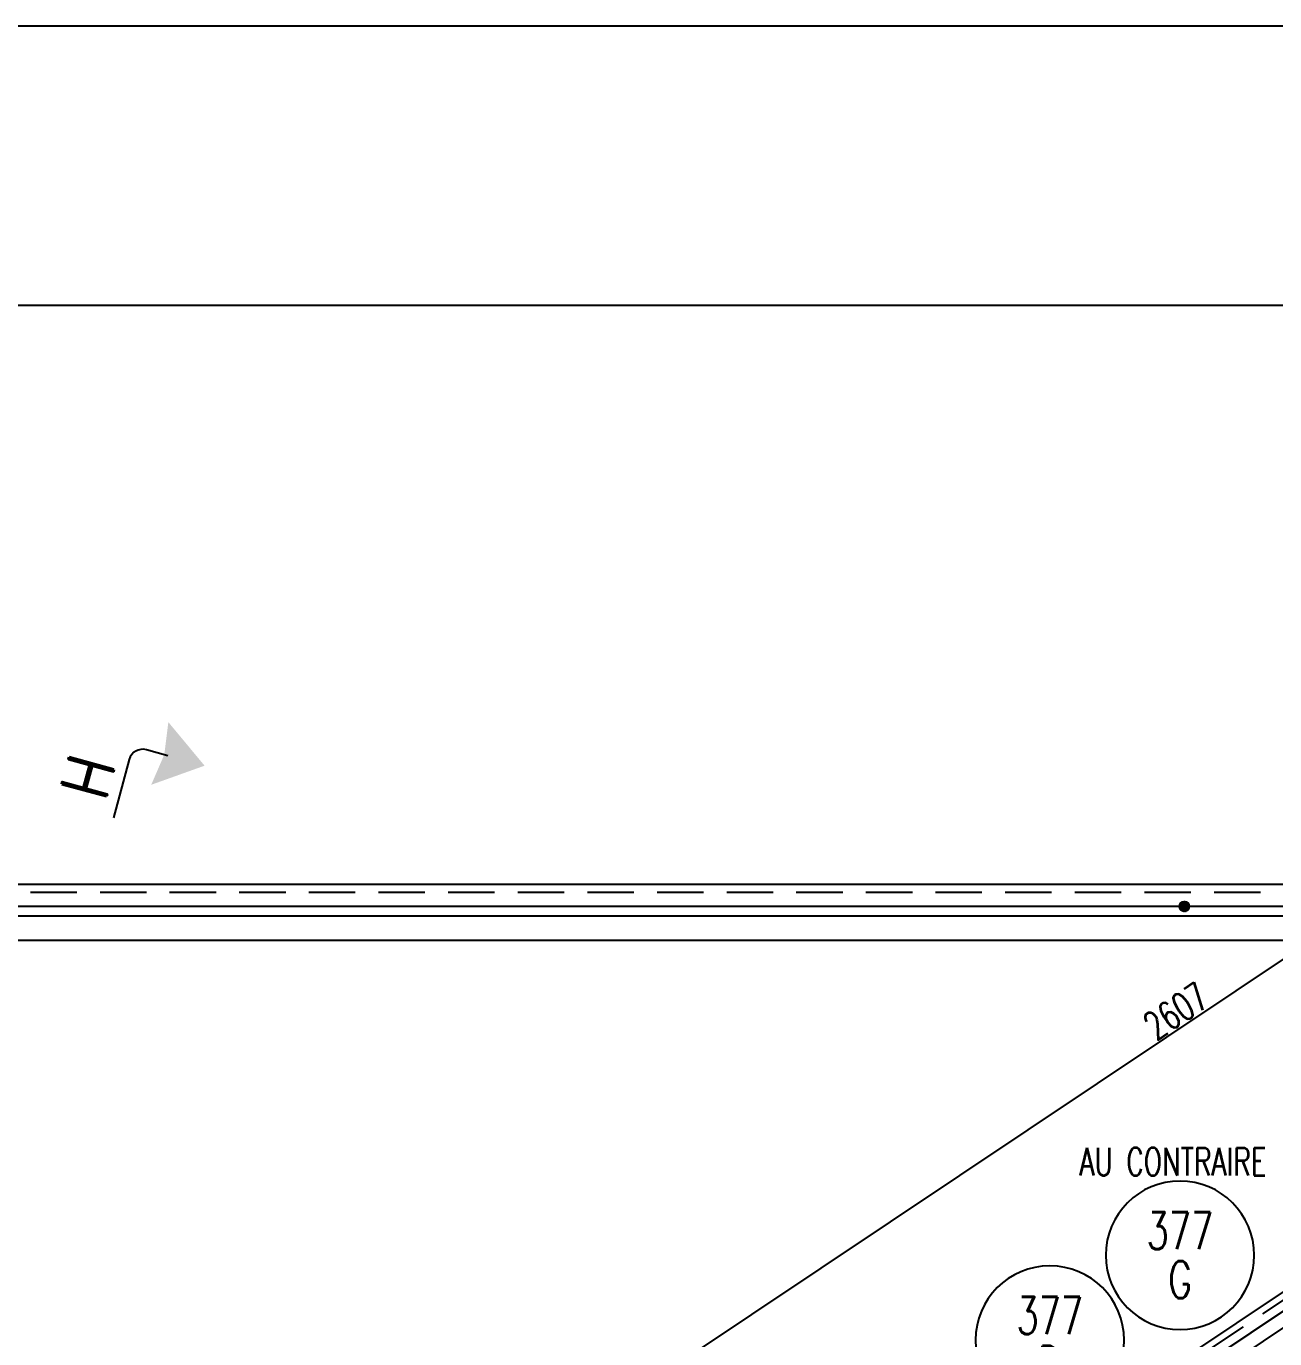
# Model space of a CAD drawing. Extents: x 512494 to 528714, y -34108 to -22628.
# Drawn here: x 520833 to 523523, y -25457 to -22628 of the extents above; entities that cross this region are included whole.
import ezdxf
from ezdxf.enums import TextEntityAlignment as Align

# ---------------------------------------------------------------- set-up
doc = ezdxf.new("R2010")
doc.units = 0
doc.header["$LTSCALE"] = 200
doc.header["$MEASUREMENT"] = 0
doc.linetypes.add('DASHED', pattern=[0.75, 0.5, -0.25])
doc.layers.get('0').update_dxf_attribs({"linetype": 'CONTINUOUS'})
for name, color, linetype in [('ASSI', 6, 'CONTINUOUS'), ('BOLLINI_5', 7, 'CONTINUOUS'), ('FORI', 2, 'CONTINUOUS'), ('LINEA_ANG', 2, 'CONTINUOUS'), ('LS', 7, 'CONTINUOUS'), ('LSP', 3, 'CONTINUOUS'), ('QT_MPR', 7, 'CONTINUOUS'), ('TESTI_A_P', 7, 'CONTINUOUS'), ('TRAT-Y', 7, 'DASHED')]:
    doc.layers.add(name, color=color, linetype=linetype)
doc.styles.add('QUOTE', font='ROMANS8.SHX', dxfattribs={"width": 0.7})
doc.styles.add('RD', font='ROMAND8.SHX', dxfattribs={"width": 0.7})
doc.styles.add('RQL', font='ROMANS8.SHX', dxfattribs={"width": 0.7})
doc.styles.add('RS', font='ROMANS8.shx', dxfattribs={"width": 0.7})
doc.styles.get("Standard").update_dxf_attribs({"font": 'ROMANS8.SHX', "width": 0.7})
doc.dimstyles.new('TRATTO', dxfattribs={"dimscale": 0, "dimtxt": 60, "dimasz": 40, "dimexe": 0, "dimexo": 0, "dimgap": 5, "dimtad": 1, "dimrnd": 0.5, "dimdsep": 46, "dimtxsty": 'RS', "dimblk1": 'OBLIQUE', "dimblk2": 'OBLIQUE', "dimsah": 1, "dimcen": 0.09, "dimclrd": 2, "dimclre": 2, "dimclrt": 7, "dimadec": 0, "dimazin": 0, "dimtfac": 1, "dimtix": 1, "dimtmove": 2, "dimatfit": 3, "dimfxl": 1, "dimtolj": 1, "dimtzin": 0, "dimarcsym": 0})

# ---------------------------------------------------------------- blocks, each defined once
blk = doc.blocks.new('ASSE98')
blk.add_line((0, 0), (1, 0))
at = {"color": 7, "flags": 1}
for tag, p in [('LAV1', (3.07431, 6.82847)), ('LAV2', (3.07431, 6.49513)), ('LAV3', (3.07431, 6.1618)), ('LAV4', (3.07431, 5.82847)), ('LAV5', (3.07431, 5.49513)), ('LAV6', (3.07431, 5.1618)), ('LAV7', (3.07431, 4.82847)), ('LAV8', (3.07431, 4.49513)), ('LAV9', (3.07431, 4.1618)), ('LAV10', (3.07431, 3.82847))]:
    blk.add_attdef(tag, p, '', height=0.2, dxfattribs=at)
at = {"color": 7, "style": 'QUOTE', "width": 0.5, "flags": 1}
for tag, p in [('TI', (1.38308, 6.82731)), ('DI_S', (1.38308, 6.42178)), ('D_S', (1.38308, 6.02092)), ('E_S', (1.38308, 5.68065)), ('NFORI', (1.36454, 5.29792)), ('ALAR', (1.36349, 4.93246)), ('FAM', (1.3775, 4.54645)), ('ALA', (1.38308, 4.19257)), ('DISP2', (1.38308, 3.84971)), ('DISP1', (1.38308, 3.50686)), ('PINZAF', (1.38308, 3.164)), ('PINZAI', (1.38308, 2.82114)), ('TRP', (1.38308, 2.47829)), ('NP', (1.38308, 2.13543)), ('SV', (1.38308, 1.79257)), ('PESO', (1.38308, 1.44971)), ('QUA', (1.38308, 1.10686)), ('LUN', (1.38308, 0.764)), ('PROF', (1.38308, 0.42114)), ('POS', (1.38308, 0.07829))]:
    blk.add_attdef(tag, p, '', height=0.2, dxfattribs=at)
blk = doc.blocks.new('_OBLIQUE')
at = {"color": 0, "linetype": 'ByBlock'}
blk.add_line((-0.5, -0.5), (0.5, 0.5), dxfattribs=at)
blk = doc.blocks.new('*D31')
at = {"layer": 'LS', "color": 2, "lineweight": -2, "transparency": 16777216}
for p, q in [((514543.5, -24525.2), (514543.5, -23229.8)), ((514543.5, -23229.8), (524826.6, -23229.8)), ((524826.6, -24525.2), (524826.6, -23229.8))]:
    blk.add_line(p, q, dxfattribs=at)
at = {"layer": 'LS', "color": 2, "lineweight": -2, "transparency": 16777216, "xscale": 40, "yscale": 40, "zscale": 40, "rotation": 180}
blk.add_blockref('_OBLIQUE', (514543.5, -23229.8), dxfattribs=at)
at = {"layer": 'LS', "color": 2, "lineweight": -2, "transparency": 16777216, "xscale": 40, "yscale": 40, "zscale": 40}
blk.add_blockref('_OBLIQUE', (524826.6, -23229.8), dxfattribs=at)
at = {"layer": 'LS', "color": 7, "transparency": 16777216, "insert": (519685, -23191.9), "char_height": 60, "attachment_point": 5, "style": 'RS'}
blk.add_mtext('\\A1;10283 SUR TRUSQ. 75', dxfattribs=at)
blk = doc.blocks.new('*D146')
at = {"layer": 'QT_MPR', "color": 2, "lineweight": -2, "transparency": 16777216}
for p, q in [((524413.3, -24055.1), (522246.4, -25504.6)), ((524780.7, -24604.3), (524413.3, -24055.1)), ((522613.9, -26053.9), (522246.4, -25504.6))]:
    blk.add_line(p, q, dxfattribs=at)
at = {"layer": 'QT_MPR', "color": 2, "lineweight": -2, "transparency": 16777216, "xscale": 40, "yscale": 40, "zscale": 40}
for p, rotation in [((524413.3, -24055.1), 33.78071039350285), ((522246.4, -25504.6), 213.7807103935029)]:
    blk.add_blockref('_OBLIQUE', p, dxfattribs=dict(at, rotation=rotation))
at = {"layer": 'QT_MPR', "color": 7, "transparency": 16777216, "insert": (523310.4, -24750.7), "char_height": 60, "attachment_point": 5, "rotation": 33.7807, "style": 'RS'}
blk.add_mtext('\\A1;2607', dxfattribs=at)
blk = doc.blocks.new('YYY')
blk.add_circle((0, 0), 8)
at = {"color": 3, "style": 'RQL', "width": 0.7}
for tag, p in [('POS3', (0, 0.65)), ('POS2', (0, -4.63))]:
    blk.add_attdef(tag, text='', height=4, dxfattribs=at).set_placement(p, align=Align.CENTER)
at = {"style": 'RQL', "width": 0.7, "flags": 1}
blk.add_attdef('TIPO', text='', height=3, dxfattribs=at).set_placement((0, 0), align=Align.MIDDLE_CENTER)
blk = doc.blocks.new('12')
at = {"color": 0}
for p, q in [((-1, 0.06), (-0.06, 1)), ((-1, 0.01), (-0.01, 1)), ((-1, -0.03), (0.03, 1)), ((-1, -0.07), (0.07, 1)), ((0.09, -1), (-1, 0.09)), ((0.05, -1), (-1, 0.05)), ((0, -1), (-1, 0)), ((-0.99, 0.16), (-0.16, 0.99)), ((-0.99, 0.11), (-0.11, 0.99)), ((-0.99, -0.11), (0.11, 0.99)), ((-0.99, -0.15), (0.15, 0.99)), ((0.17, -0.99), (-0.99, 0.17)), ((0.13, -0.99), (-0.99, 0.13)), ((-0.98, 0.22), (-0.22, 0.98)), ((-0.98, -0.19), (0.19, 0.98)), ((0.21, -0.98), (-0.98, 0.21)), ((-0.97, -0.23), (0.23, 0.97)), ((0.24, -0.97), (-0.97, 0.24)), ((-0.96, 0.28), (-0.28, 0.96)), ((-0.96, -0.27), (0.27, 0.96)), ((0.28, -0.96), (-0.96, 0.28)), ((-0.95, -0.3), (0.3, 0.95)), ((0.31, -0.95), (-0.95, 0.31)), ((-0.94, 0.34), (-0.34, 0.94)), ((-0.94, -0.33), (0.33, 0.94)), ((0.35, -0.94), (-0.94, 0.35)), ((-0.93, -0.37), (0.37, 0.93)), ((0.38, -0.93), (-0.93, 0.38)), ((-0.92, -0.4), (0.4, 0.92)), ((-0.91, 0.42), (-0.42, 0.91)), ((0.41, -0.91), (-0.91, 0.41)), ((-0.9, -0.43), (0.43, 0.9)), ((0.44, -0.9), (-0.9, 0.44)), ((-0.89, -0.46), (0.46, 0.89)), ((0.47, -0.88), (-0.88, 0.47)), ((-0.87, -0.49), (0.49, 0.87)), ((0.5, -0.87), (-0.87, 0.5)), ((-0.86, 0.52), (-0.52, 0.86)), ((-0.86, -0.52), (0.52, 0.86)), ((0.53, -0.85), (-0.85, 0.53)), ((-0.84, -0.54), (0.54, 0.84)), ((0.55, -0.83), (-0.83, 0.55)), ((-0.82, -0.57), (0.57, 0.82)), ((0.58, -0.81), (-0.81, 0.58)), ((-0.8, -0.6), (0.6, 0.8)), ((0.61, -0.79), (-0.79, 0.61)), ((-0.78, -0.62), (0.62, 0.78)), ((0.63, -0.78), (-0.78, 0.63)), ((-0.76, -0.65), (0.65, 0.76)), ((0.66, -0.75), (-0.75, 0.66)), ((-0.74, -0.67), (0.67, 0.74)), ((0.68, -0.73), (-0.73, 0.68)), ((-0.72, -0.69), (0.69, 0.72)), ((0.7, -0.71), (-0.71, 0.7)), ((-0.7, -0.72), (0.72, 0.7)), ((0.73, -0.69), (-0.69, 0.73)), ((0.75, -0.67), (-0.67, 0.75)), ((-0.67, -0.74), (0.74, 0.67)), ((-0.65, -0.76), (0.76, 0.65)), ((0.77, -0.64), (-0.64, 0.77)), ((-0.63, -0.78), (0.78, 0.63)), ((0.79, -0.62), (-0.62, 0.79)), ((-0.6, -0.8), (0.8, 0.6)), ((0.81, -0.59), (-0.59, 0.81)), ((-0.57, -0.82), (0.82, 0.57)), ((0.83, -0.56), (-0.56, 0.83)), ((-0.55, -0.84), (0.84, 0.55)), ((0.84, -0.54), (-0.54, 0.84)), ((-0.52, -0.85), (0.85, 0.52)), ((0.86, -0.51), (-0.51, 0.86)), ((-0.49, -0.87), (0.87, 0.49)), ((0.88, -0.48), (-0.48, 0.88)), ((-0.46, -0.89), (0.89, 0.46)), ((0.89, -0.45), (-0.45, 0.89)), ((-0.43, -0.9), (0.9, 0.43)), ((0.91, -0.42), (-0.42, 0.91)), ((-0.4, -0.92), (0.92, 0.4)), ((0.92, -0.39), (-0.39, 0.92)), ((-0.37, -0.93), (0.93, 0.37)), ((0.93, -0.36), (-0.36, 0.93)), ((-0.34, -0.94), (0.94, 0.34)), ((0.95, -0.33), (-0.33, 0.95)), ((-0.3, -0.95), (0.95, 0.3)), ((0.96, -0.29), (-0.29, 0.96)), ((-0.27, -0.96), (0.96, 0.27)), ((0.97, -0.26), (-0.26, 0.97)), ((-0.23, -0.97), (0.97, 0.23)), ((0.98, -0.22), (-0.22, 0.98)), ((-0.2, -0.98), (0.98, 0.2)), ((0.98, -0.18), (-0.18, 0.98)), ((-0.16, -0.99), (0.99, 0.16)), ((0.99, -0.14), (-0.14, 0.99)), ((-0.12, -0.99), (0.99, 0.12)), ((0.99, -0.1), (-0.1, 0.99)), ((-0.08, -1), (1, 0.08)), ((1, -0.06), (-0.06, 1)), ((-0.04, -1), (1, 0.04)), ((1, -0.02), (-0.02, 1)), ((1, 0.02), (0.02, 1)), ((1, 0.07), (0.07, 1)), ((0.99, 0.12), (0.12, 0.99)), ((0.98, 0.17), (0.17, 0.98)), ((0.97, 0.23), (0.23, 0.97)), ((0.96, 0.29), (0.29, 0.96)), ((0.93, 0.36), (0.36, 0.93)), ((0.9, 0.44), (0.44, 0.9)), ((0.84, 0.55), (0.55, 0.84)), ((-0.04, -1), (-1, -0.04)), ((-0.09, -1), (-1, -0.09)), ((-0.14, -0.99), (-0.99, -0.14)), ((-0.2, -0.98), (-0.98, -0.2)), ((-0.25, -0.97), (-0.97, -0.25)), ((-0.32, -0.95), (-0.95, -0.32)), ((-0.39, -0.92), (-0.92, -0.39)), ((-0.48, -0.88), (-0.88, -0.48)), ((-0.6, -0.8), (-0.8, -0.6)), ((0.01, -1), (1, -0.01)), ((0.05, -1), (1, -0.05)), ((0.1, -0.99), (0.99, -0.1)), ((0.15, -0.99), (0.99, -0.15)), ((0.21, -0.98), (0.98, -0.21)), ((0.27, -0.96), (0.96, -0.27)), ((0.33, -0.94), (0.94, -0.33)), ((0.41, -0.91), (0.91, -0.41)), ((0.5, -0.87), (0.87, -0.5)), ((0.66, -0.75), (0.75, -0.66))]:
    blk.add_line(p, q, dxfattribs=at)
blk.add_circle((0, 0), 1)

msp = doc.modelspace()

# ---------------------------------------------------------------- linework, layer by layer
at = {"layer": 'ASSI', "color": 6}
msp.add_line((515368.76, -24545.23), (524815.146, -24545.23), dxfattribs=at)
at = {"layer": 'LINEA_ANG'}
for p, q in [((524842.294, -24478.23), (514527.294, -24478.23)), ((524818.128, -24501.127), (520372.19, -27475.255)), ((514655.294, -24598.23), (524714.294, -24598.23))]:
    msp.add_line(p, q, dxfattribs=at)
at = {"layer": 'LS', "color": 6}
for p, q in [((524826.566, -24525.23), (514630.044, -24525.23)), ((520274.641, -27582.62), (524815.146, -24545.23)), ((522309.406, -26257.645), (524780.729, -24604.35))]:
    msp.add_line(p, q, dxfattribs=at)
at = {"layer": 'LS', "color": 8}
msp.add_lwpolyline([(512494.418, -22628.464), (512494.418, -34108.464), (525214.418, -34108.464), (525214.418, -32508.464), (528714.418, -32508.464), (528714.418, -22628.464), (512494.418, -22628.464)], close=True, dxfattribs=at)
at = {"layer": 'LSP'}
for p, q in [((521055.243, -24208.724), (521020.958, -24334.122)), ((521138.532, -24200.396), (521092.093, -24187.699))]:
    msp.add_line(p, q, dxfattribs=at)
msp.add_arc((521084.181, -24216.636), 30, 74.708301, 164.708301, dxfattribs=at)
for points in [[(521217.491, -24221.984), (521139.493, -24128.089), (521130.677, -24198.248)], [(521217.491, -24221.984), (521102.57, -24263.132), (521130.677, -24198.248)]]:
    msp.add_solid(points, dxfattribs=at)
at = {"layer": 'TRAT-Y'}
for p, q in [((524842.294, -24495.23), (514527.294, -24495.23)), ((524826.468, -24513.594), (520380.53, -27487.723))]:
    msp.add_line(p, q, dxfattribs=at)

# ---------------------------------------------------------------- block references
at = {"layer": 'ASSI'}
for p, xscale, rotation in [((524842.294, -24478.23), 10315, 180), ((524837.588, -24530.218), 5349, 213.7807103935028)]:
    msp.add_blockref('ASSE98', p, dxfattribs=dict(at, xscale=xscale, rotation=rotation))
at = {"layer": 'BOLLINI_5'}
ref = msp.add_blockref('YYY', (523318.951, -25277.045), dxfattribs=dict(at, xscale=-19.99970832477619, yscale=19.99970832471798, zscale=19.99970832474173))
ref.add_attrib('POS3', '377', dxfattribs={"layer": '0', "color": 3, "height": 79.9988, "style": 'RQL', "width": 0.7}).set_placement((523318.951, -25264.106), align=Align.CENTER)
ref.add_attrib('POS2', 'G', dxfattribs={"layer": '0', "color": 3, "height": 79.999, "style": 'RQL', "width": 0.7}).set_placement((523318.951, -25369.652), align=Align.CENTER)
ref = msp.add_blockref('YYY', (523038.524, -25459.8), dxfattribs=dict(at, xscale=-19.99970832477619, yscale=19.99970832471798, zscale=19.99970832474173))
ref.add_attrib('POS3', '377', dxfattribs={"layer": '0', "color": 3, "height": 79.9988, "style": 'RQL', "width": 0.7}).set_placement((523038.524, -25446.86), align=Align.CENTER)
ref.add_attrib('POS2', 'D', dxfattribs={"layer": '0', "color": 3, "height": 79.999, "style": 'RQL', "width": 0.7}).set_placement((523038.524, -25552.407), align=Align.CENTER)
at = {"layer": 'FORI', "xscale": 10.5, "yscale": 10.5, "zscale": 10.5, "rotation": 330.6672217226813}
msp.add_blockref('12', (523328.479, -24525.23), dxfattribs=at)

# ---------------------------------------------------------------- texts
at = {"layer": 'LSP', "style": 'RD'}
msp.add_text('H', height=100, rotation=74.708301, dxfattribs=at).set_placement((520966.031, -24245.783), align=Align.MIDDLE)
at = {"layer": 'TESTI_A_P', "style": 'RS', "width": 0.7}
msp.add_text('AU CONTRAIRE', height=60, dxfattribs=at).set_placement((523102.295, -25105.251))

# ---------------------------------------------------------------- dimensions: what is measured, and where the dimension line sits
at = {"layer": 'LS'}
dim = msp.add_linear_dim(base=(524826.566, -23229.788), p1=(514543.488, -24525.23), p2=(524826.566, -24525.23), text='<> SUR TRUSQ. 75', dimstyle='TRATTO', override={"dimscale": 1}, dxfattribs=at)
dim.commit()
dim.dimension.update_dxf_attribs({"geometry": '*D31', "text_midpoint": (519685.027, -23191.931)})
at = {"layer": 'QT_MPR'}
dim = msp.add_linear_dim(base=(522246.43, -25504.569), p1=(524780.727, -24604.349), p2=(522613.924, -26053.925), angle=33.78071, text='2607', dimstyle='TRATTO', override={"dimscale": 1}, dxfattribs=at)
dim.commit()
dim.dimension.update_dxf_attribs({"geometry": '*D146', "text_midpoint": (523310.39, -24750.719), "dimtype": 160})

doc.saveas('drawing.dxf')
